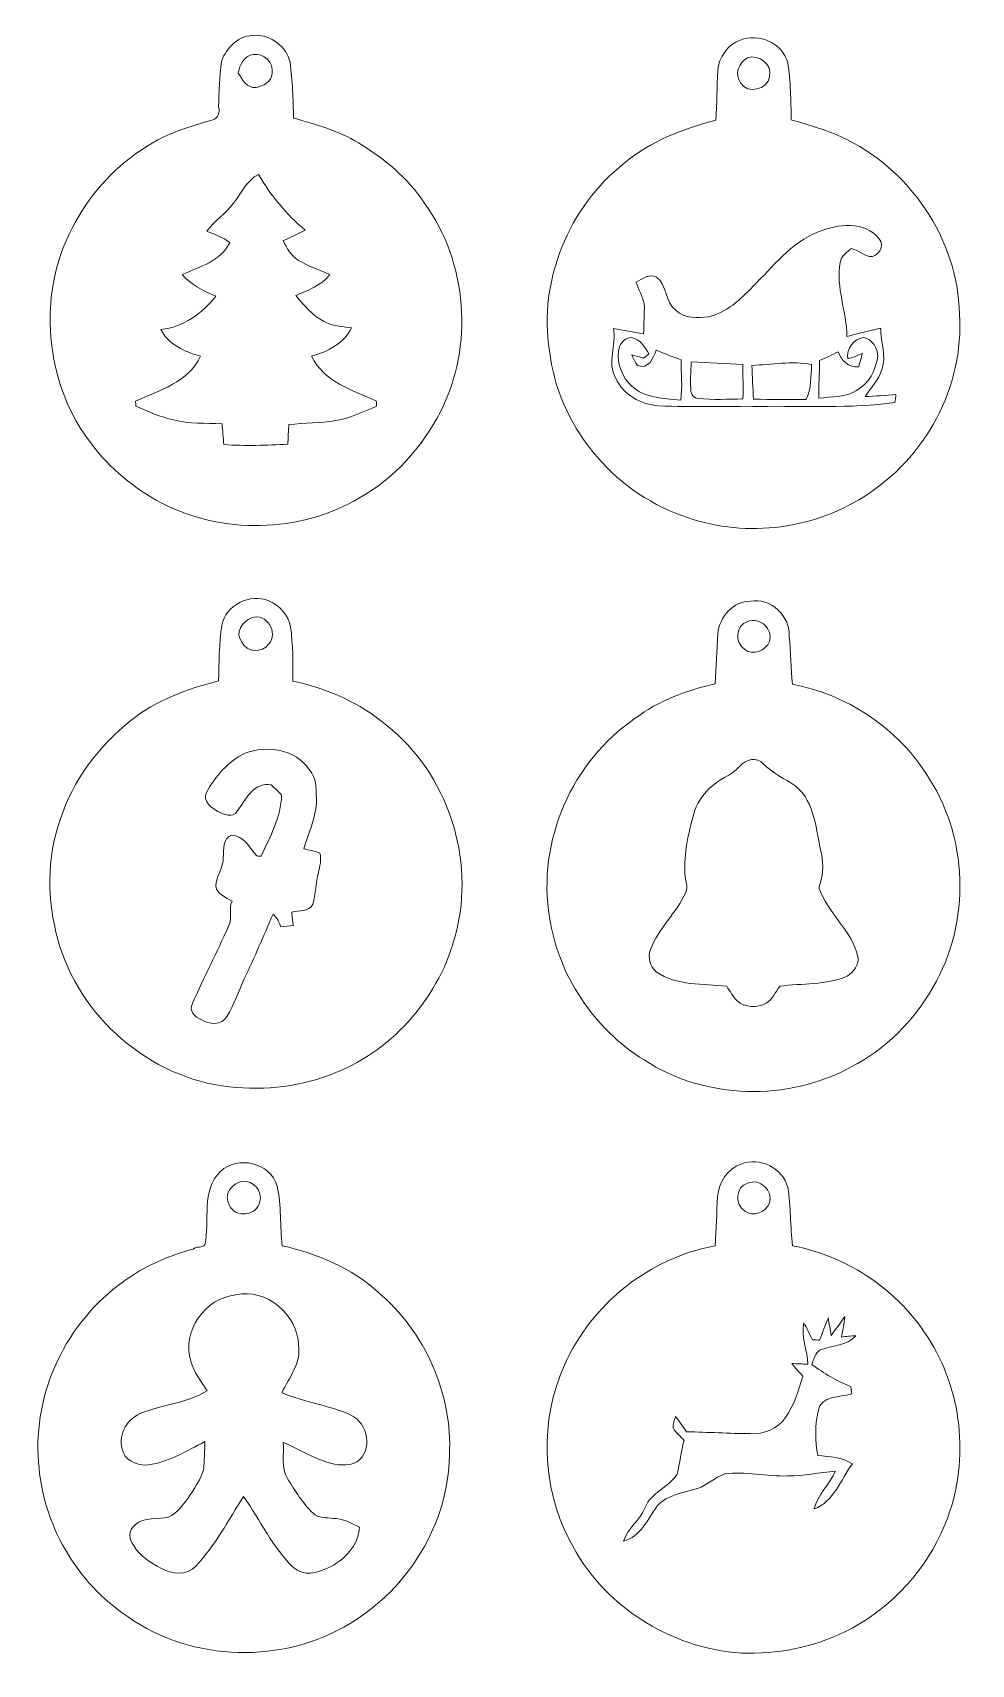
# Model space of a CAD drawing. Header units: centimetres. Extents: x -9.3 to 9.4, y -16.3 to 16.2.
import ezdxf

# ---------------------------------------------------------------- set-up
doc = ezdxf.new("R2010")
doc.units = ezdxf.units.CM
doc.header["$MEASUREMENT"] = 0
doc.layers.add('Layer 1', color=7, linetype='Continuous')

msp = doc.modelspace()

# ---------------------------------------------------------------- linework, layer by layer
at = {"layer": 'Layer 1', "color": 251, "lineweight": 9}
for points, knots in [([(-4.85412, 16.11075), (-4.53874, 16.11604), (-4.22653, 15.88568), (-4.16091, 15.57347), (-4.16091, 15.57347), (-4.10694, 15.20587), (-4.10059, 14.83369), (-4.09106, 14.46257), (-4.09106, 14.46257), (-3.64798, 14.33345), (-3.1936, 14.21139), (-2.79743, 13.96656), (-2.79743, 13.96656), (-2.28802, 13.66106), (-1.81635, 13.273), (-1.48615, 12.77418), (-1.48615, 12.77418), (-0.62502, 11.58849), (-0.49591, 9.91738), (-1.16371, 8.6121), (-1.16371, 8.6121), (-1.53519, 7.90584), (-2.08729, 7.27508), (-2.79284, 6.88914), (-2.79284, 6.88914), (-3.97641, 6.19769), (-5.50853, 6.16876), (-6.72455, 6.79741), (-6.72455, 6.79741), (-7.26465, 7.08669), (-7.74937, 7.48568), (-8.11732, 7.97746), (-8.11732, 7.97746), (-8.7308, 8.75921), (-8.99679, 9.78156), (-8.92729, 10.76581), (-8.92729, 10.76581), (-8.8264, 12.16528), (-7.93176, 13.46809), (-6.67481, 14.08545), (-6.67481, 14.08545), (-6.3626, 14.23503), (-6.02923, 14.33204), (-5.69726, 14.42729), (-5.69726, 14.42729), (-5.59848, 14.45904), (-5.5438, 14.57828), (-5.58261, 14.68023), (-5.58261, 14.68023), (-5.57026, 14.98292), (-5.57273, 15.28772), (-5.52511, 15.58758), (-5.52511, 15.58758), (-5.43091, 15.87262), (-5.17021, 16.11921), (-4.85412, 16.11075), (-4.85412, 16.11075), (-4.85412, 16.11075), (-4.85412, 16.11075), (-4.85412, 16.11075)], [0, 0, 0, 0, 0.0625, 0.0625, 0.0625, 0.0625, 0.125, 0.125, 0.125, 0.125, 0.1875, 0.1875, 0.1875, 0.1875, 0.25, 0.25, 0.25, 0.25, 0.3125, 0.3125, 0.3125, 0.3125, 0.375, 0.375, 0.375, 0.375, 0.4375, 0.4375, 0.4375, 0.4375, 0.5, 0.5, 0.5, 0.5, 0.5625, 0.5625, 0.5625, 0.5625, 0.625, 0.625, 0.625, 0.625, 0.6875, 0.6875, 0.6875, 0.6875, 0.75, 0.75, 0.75, 0.75, 0.8125, 0.8125, 0.8125, 0.8125, 0.875, 0.875, 0.875, 0.875, 1, 1, 1, 1]), ([(4.80599, 16.01338), (5.17501, 16.16331), (5.64631, 15.95447), (5.75038, 15.56747), (5.75038, 15.56747), (5.81176, 15.19141), (5.81282, 14.809), (5.82164, 14.4287), (5.82164, 14.4287), (6.15537, 14.32499), (6.49509, 14.23714), (6.81294, 14.08792), (6.81294, 14.08792), (8.17008, 13.4695), (9.14269, 12.05416), (9.17056, 10.5545), (9.17056, 10.5545), (9.27075, 9.11446), (8.48264, 7.67477), (7.26415, 6.92053), (7.26415, 6.92053), (6.20334, 6.24461), (4.81834, 6.09292), (3.64288, 6.54765), (3.64288, 6.54765), (2.24765, 7.03907), (1.17697, 8.35563), (1.00481, 9.82883), (1.00481, 9.82883), (0.78538, 11.22231), (1.3904, 12.69233), (2.49283, 13.56263), (2.49283, 13.56263), (3.01917, 14.00114), (3.66546, 14.25126), (4.32233, 14.41883), (4.32233, 14.41883), (4.33856, 14.74903), (4.34138, 15.07958), (4.36008, 15.40943), (4.36008, 15.40943), (4.37701, 15.67154), (4.55834, 15.92342), (4.80599, 16.01338), (4.80599, 16.01338), (4.80599, 16.01338), (4.80599, 16.01338), (4.80599, 16.01338)], [0, 0, 0, 0, 0.07692308, 0.07692308, 0.07692308, 0.07692308, 0.15384615, 0.15384615, 0.15384615, 0.15384615, 0.23076923, 0.23076923, 0.23076923, 0.23076923, 0.30769231, 0.30769231, 0.30769231, 0.30769231, 0.38461538, 0.38461538, 0.38461538, 0.38461538, 0.46153846, 0.46153846, 0.46153846, 0.46153846, 0.53846154, 0.53846154, 0.53846154, 0.53846154, 0.61538462, 0.61538462, 0.61538462, 0.61538462, 0.69230769, 0.69230769, 0.69230769, 0.69230769, 0.76923077, 0.76923077, 0.76923077, 0.76923077, 0.84615385, 0.84615385, 0.84615385, 0.84615385, 1, 1, 1, 1]), ([(-4.89434, 15.72798), (-5.07179, 15.70364), (-5.16633, 15.51702), (-5.19314, 15.35757), (-5.19314, 15.35757), (-5.11412, 15.23163), (-5.01217, 15.05171), (-4.83648, 15.06829), (-4.83648, 15.06829), (-4.69643, 15.09686), (-4.5211, 15.18718), (-4.51793, 15.35086), (-4.51793, 15.35086), (-4.47524, 15.56923), (-4.68902, 15.7555), (-4.89434, 15.72798), (-4.89434, 15.72798), (-4.89434, 15.72798), (-4.89434, 15.72798), (-4.89434, 15.72798)], [0, 0, 0, 0, 0.16666667, 0.16666667, 0.16666667, 0.16666667, 0.33333333, 0.33333333, 0.33333333, 0.33333333, 0.5, 0.5, 0.5, 0.5, 0.66666667, 0.66666667, 0.66666667, 0.66666667, 1, 1, 1, 1]), ([(4.94957, 15.66201), (4.77953, 15.56183), (4.67794, 15.33323), (4.81446, 15.15931), (4.81446, 15.15931), (4.95627, 14.93141), (5.34539, 15.03019), (5.3909, 15.28525), (5.3909, 15.28525), (5.44734, 15.53149), (5.17994, 15.74174), (4.94957, 15.66201), (4.94957, 15.66201), (4.94957, 15.66201), (4.94957, 15.66201), (4.94957, 15.66201)], [0, 0, 0, 0, 0.2, 0.2, 0.2, 0.2, 0.4, 0.4, 0.4, 0.4, 0.6, 0.6, 0.6, 0.6, 1, 1, 1, 1]), ([(-5.28698, 12.76818), (-5.43409, 12.55298), (-5.66869, 12.41893), (-5.81932, 12.20761), (-5.81932, 12.20761), (-5.66057, 12.14447), (-5.49441, 12.09014), (-5.3593, 11.98113), (-5.3593, 11.98113), (-5.54274, 11.6086), (-5.96184, 11.5003), (-6.31074, 11.34578), (-6.31074, 11.34578), (-6.13012, 11.14081), (-5.88741, 11.01664), (-5.63905, 10.91257), (-5.63905, 10.91257), (-5.91034, 10.56755), (-6.2864, 10.29732), (-6.73302, 10.25146), (-6.73302, 10.25146), (-6.58238, 9.95442), (-6.25324, 9.80238), (-5.94526, 9.72335), (-5.94526, 9.72335), (-6.17422, 9.19877), (-6.76336, 9.04496), (-7.23749, 8.82659), (-7.23749, 8.82659), (-7.23502, 8.80084), (-7.23079, 8.74969), (-7.22867, 8.72393), (-7.22867, 8.72393), (-6.98737, 8.6114), (-6.73901, 8.51262), (-6.47937, 8.45053), (-6.47937, 8.45053), (-6.16469, 8.36763), (-5.83696, 8.39021), (-5.51488, 8.37468), (-5.51488, 8.37468), (-5.50323, 8.23639), (-5.49053, 8.09811), (-5.47748, 7.95982), (-5.47748, 7.95982), (-5.05379, 7.93124), (-4.6287, 7.94218), (-4.20536, 7.96864), (-4.20536, 7.96864), (-4.20007, 8.066), (-4.18914, 8.26003), (-4.18384, 8.35704), (-4.18384, 8.35704), (-3.87234, 8.39021), (-3.55766, 8.38915), (-3.24722, 8.43642), (-3.24722, 8.43642), (-2.96288, 8.4844), (-2.70218, 8.6114), (-2.43901, 8.72252), (-2.43901, 8.72252), (-2.4383, 8.74828), (-2.43654, 8.80049), (-2.43583, 8.82624), (-2.43583, 8.82624), (-2.91384, 9.04108), (-3.48993, 9.20794), (-3.73158, 9.72053), (-3.73158, 9.72053), (-3.41126, 9.81225), (-3.09023, 9.96712), (-2.93889, 10.28251), (-2.93889, 10.28251), (-3.12551, 10.31531), (-3.32307, 10.3199), (-3.49169, 10.41444), (-3.49169, 10.41444), (-3.71571, 10.53756), (-3.88645, 10.73441), (-4.04626, 10.93021), (-4.04626, 10.93021), (-3.79473, 11.02475), (-3.54038, 11.13023), (-3.36505, 11.34613), (-3.36505, 11.34613), (-3.57989, 11.43679), (-3.80284, 11.51229), (-4.00322, 11.63294), (-4.00322, 11.63294), (-4.14045, 11.72713), (-4.22794, 11.87318), (-4.29532, 12.0217), (-4.29532, 12.0217), (-4.14821, 12.08838), (-3.99793, 12.14905), (-3.85894, 12.23196), (-3.85894, 12.23196), (-4.23429, 12.5424), (-4.54227, 12.92234), (-4.78992, 13.34074), (-4.78992, 13.34074), (-5.0231, 13.22009), (-5.12858, 12.96397), (-5.28698, 12.76818)], [0, 0, 0, 0, 0.03703704, 0.03703704, 0.03703704, 0.03703704, 0.07407407, 0.07407407, 0.07407407, 0.07407407, 0.11111111, 0.11111111, 0.11111111, 0.11111111, 0.14814815, 0.14814815, 0.14814815, 0.14814815, 0.18518519, 0.18518519, 0.18518519, 0.18518519, 0.22222222, 0.22222222, 0.22222222, 0.22222222, 0.25925926, 0.25925926, 0.25925926, 0.25925926, 0.2962963, 0.2962963, 0.2962963, 0.2962963, 0.33333333, 0.33333333, 0.33333333, 0.33333333, 0.37037037, 0.37037037, 0.37037037, 0.37037037, 0.40740741, 0.40740741, 0.40740741, 0.40740741, 0.44444444, 0.44444444, 0.44444444, 0.44444444, 0.48148148, 0.48148148, 0.48148148, 0.48148148, 0.51851852, 0.51851852, 0.51851852, 0.51851852, 0.55555556, 0.55555556, 0.55555556, 0.55555556, 0.59259259, 0.59259259, 0.59259259, 0.59259259, 0.62962963, 0.62962963, 0.62962963, 0.62962963, 0.66666667, 0.66666667, 0.66666667, 0.66666667, 0.7037037, 0.7037037, 0.7037037, 0.7037037, 0.74074074, 0.74074074, 0.74074074, 0.74074074, 0.77777778, 0.77777778, 0.77777778, 0.77777778, 0.81481481, 0.81481481, 0.81481481, 0.81481481, 0.85185185, 0.85185185, 0.85185185, 0.85185185, 0.88888889, 0.88888889, 0.88888889, 0.88888889, 0.92592593, 0.92592593, 0.92592593, 0.92592593, 1, 1, 1, 1]), ([(6.36104, 12.19633), (5.8167, 11.9836), (5.45722, 11.50312), (5.05646, 11.10483), (5.05646, 11.10483), (4.80599, 10.85048), (4.5326, 10.58413), (4.17346, 10.50405), (4.17346, 10.50405), (3.95615, 10.48077), (3.70144, 10.46525), (3.52823, 10.62682), (3.52823, 10.62682), (3.30492, 10.78909), (3.35819, 11.13235), (3.13771, 11.29604), (3.13771, 11.29604), (2.99412, 11.36695), (2.85301, 11.26182), (2.73166, 11.19408), (2.73166, 11.19408), (2.77681, 11.04768), (2.85725, 10.91221), (2.89464, 10.76299), (2.89464, 10.76299), (2.89993, 10.56402), (2.88088, 10.36435), (2.88194, 10.16503), (2.88194, 10.16503), (2.68051, 10.20207), (2.47872, 10.23488), (2.27799, 10.27157), (2.27799, 10.27157), (2.34572, 9.94243), (2.14428, 9.59353), (2.32596, 9.28379), (2.32596, 9.28379), (2.47448, 8.94936), (2.82691, 8.75286), (3.18357, 8.73205), (3.18357, 8.73205), (3.84926, 8.69748), (4.51707, 8.72781), (5.18383, 8.7197), (5.18383, 8.7197), (6.08375, 8.73099), (6.99004, 8.67313), (7.88468, 8.80049), (7.88468, 8.80049), (7.89174, 8.8534), (7.89879, 8.90632), (7.9062, 8.95888), (7.9062, 8.95888), (7.7023, 8.93948), (7.49804, 8.92396), (7.29413, 8.9169), (7.29413, 8.9169), (7.40667, 9.09506), (7.56612, 9.24851), (7.62751, 9.45454), (7.62751, 9.45454), (7.72699, 9.72335), (7.59399, 10.0024), (7.60281, 10.27721), (7.60281, 10.27721), (7.37951, 10.21865), (7.15232, 10.17597), (6.93077, 10.11106), (6.93077, 10.11106), (6.92442, 10.60706), (6.70746, 11.08543), (6.79531, 11.58426), (6.79531, 11.58426), (6.81189, 11.71126), (6.92619, 11.79028), (7.02038, 11.8626), (7.02038, 11.8626), (7.14597, 11.82803), (7.25251, 11.74512), (7.37633, 11.70455), (7.37633, 11.70455), (7.55413, 11.6788), (7.69312, 11.92222), (7.57106, 12.05945), (7.57106, 12.05945), (7.27791, 12.41681), (6.74345, 12.35296), (6.36104, 12.19633)], [0, 0, 0, 0, 0.04347826, 0.04347826, 0.04347826, 0.04347826, 0.08695652, 0.08695652, 0.08695652, 0.08695652, 0.13043478, 0.13043478, 0.13043478, 0.13043478, 0.17391304, 0.17391304, 0.17391304, 0.17391304, 0.2173913, 0.2173913, 0.2173913, 0.2173913, 0.26086957, 0.26086957, 0.26086957, 0.26086957, 0.30434783, 0.30434783, 0.30434783, 0.30434783, 0.34782609, 0.34782609, 0.34782609, 0.34782609, 0.39130435, 0.39130435, 0.39130435, 0.39130435, 0.43478261, 0.43478261, 0.43478261, 0.43478261, 0.47826087, 0.47826087, 0.47826087, 0.47826087, 0.52173913, 0.52173913, 0.52173913, 0.52173913, 0.56521739, 0.56521739, 0.56521739, 0.56521739, 0.60869565, 0.60869565, 0.60869565, 0.60869565, 0.65217391, 0.65217391, 0.65217391, 0.65217391, 0.69565217, 0.69565217, 0.69565217, 0.69565217, 0.73913043, 0.73913043, 0.73913043, 0.73913043, 0.7826087, 0.7826087, 0.7826087, 0.7826087, 0.82608696, 0.82608696, 0.82608696, 0.82608696, 0.86956522, 0.86956522, 0.86956522, 0.86956522, 0.91304348, 0.91304348, 0.91304348, 0.91304348, 1, 1, 1, 1]), ([(2.40181, 9.91421), (2.4385, 10.01016), (2.53551, 10.08989), (2.64029, 10.08989), (2.64029, 10.08989), (2.81174, 10.06625), (2.90769, 9.90115), (2.98707, 9.76357), (2.98707, 9.76357), (2.95073, 9.73676), (2.91475, 9.70959), (2.87912, 9.68208), (2.87912, 9.68208), (2.80292, 9.70395), (2.72601, 9.72476), (2.64946, 9.74346), (2.64946, 9.74346), (2.68121, 9.67079), (2.70979, 9.59459), (2.76129, 9.5325), (2.76129, 9.5325), (2.98672, 9.44995), (3.07103, 9.68455), (3.13347, 9.83977), (3.13347, 9.83977), (3.2961, 9.77239), (3.45873, 9.7036), (3.62701, 9.65033), (3.62701, 9.65033), (3.6256, 9.38116), (3.66229, 9.10917), (3.61925, 8.84141), (3.61925, 8.84141), (3.25977, 8.88445), (2.83361, 8.88551), (2.58243, 9.18643), (2.58243, 9.18643), (2.41275, 9.38151), (2.32808, 9.66126), (2.40181, 9.91421)], [0, 0, 0, 0, 0.09090909, 0.09090909, 0.09090909, 0.09090909, 0.18181818, 0.18181818, 0.18181818, 0.18181818, 0.27272727, 0.27272727, 0.27272727, 0.27272727, 0.36363636, 0.36363636, 0.36363636, 0.36363636, 0.45454545, 0.45454545, 0.45454545, 0.45454545, 0.54545455, 0.54545455, 0.54545455, 0.54545455, 0.63636364, 0.63636364, 0.63636364, 0.63636364, 0.72727273, 0.72727273, 0.72727273, 0.72727273, 0.81818182, 0.81818182, 0.81818182, 0.81818182, 1, 1, 1, 1]), ([(6.94735, 9.66656), (6.91842, 9.86658), (7.06095, 10.07225), (7.26238, 10.08918), (7.26238, 10.08918), (7.43419, 10.06343), (7.54849, 9.87716), (7.54214, 9.71171), (7.54214, 9.71171), (7.50368, 9.44607), (7.37174, 9.16561), (7.12162, 9.03967), (7.12162, 9.03967), (6.90043, 8.89503), (6.62139, 8.91726), (6.37162, 8.88304), (6.37162, 8.88304), (6.36456, 9.1328), (6.38079, 9.38222), (6.38608, 9.63128), (6.38608, 9.63128), (6.51097, 9.6849), (6.63409, 9.74311), (6.75332, 9.80802), (6.75332, 9.80802), (6.82353, 9.63551), (6.95229, 9.49405), (7.16219, 9.50534), (7.16219, 9.50534), (7.19112, 9.59388), (7.21158, 9.68525), (7.23945, 9.77415), (7.23945, 9.77415), (7.1435, 9.73464), (7.04684, 9.69584), (6.94735, 9.66656)], [0, 0, 0, 0, 0.1, 0.1, 0.1, 0.1, 0.2, 0.2, 0.2, 0.2, 0.3, 0.3, 0.3, 0.3, 0.4, 0.4, 0.4, 0.4, 0.5, 0.5, 0.5, 0.5, 0.6, 0.6, 0.6, 0.6, 0.7, 0.7, 0.7, 0.7, 0.8, 0.8, 0.8, 0.8, 1, 1, 1, 1]), ([(3.83091, 9.60517), (4.17276, 9.59106), (4.51389, 9.57131), (4.85609, 9.55543), (4.85609, 9.55543), (4.85892, 9.32683), (4.8642, 9.09788), (4.85997, 8.86928), (4.85997, 8.86928), (4.56046, 8.86222), (4.2606, 8.84705), (3.9625, 8.87669), (3.9625, 8.87669), (3.89089, 8.88621), (3.83303, 8.94336), (3.82315, 9.01462), (3.82315, 9.01462), (3.80763, 9.21183), (3.82033, 9.40868), (3.83091, 9.60517)], [0, 0, 0, 0, 0.16666667, 0.16666667, 0.16666667, 0.16666667, 0.33333333, 0.33333333, 0.33333333, 0.33333333, 0.5, 0.5, 0.5, 0.5, 0.66666667, 0.66666667, 0.66666667, 0.66666667, 1, 1, 1, 1]), ([(5.03882, 9.53744), (5.43217, 9.54838), (5.83399, 9.6281), (6.22557, 9.55719), (6.22557, 9.55719), (6.21111, 9.32189), (6.22416, 9.07389), (6.11868, 8.85587), (6.11868, 8.85587), (5.76907, 8.8594), (5.41983, 8.8594), (5.07057, 8.86152), (5.07057, 8.86152), (5.05541, 9.08659), (5.04588, 9.31201), (5.03882, 9.53744)], [0, 0, 0, 0, 0.2, 0.2, 0.2, 0.2, 0.4, 0.4, 0.4, 0.4, 0.6, 0.6, 0.6, 0.6, 1, 1, 1, 1]), ([(-5.52087, 4.35937), (-5.44503, 4.76118), (-4.95396, 5.00601), (-4.58143, 4.84867), (-4.58143, 4.84867), (-4.36694, 4.75836), (-4.19125, 4.56327), (-4.15068, 4.33044), (-4.15068, 4.33044), (-4.10094, 3.97202), (-4.10129, 3.60971), (-4.102, 3.24847), (-4.102, 3.24847), (-3.42008, 3.10136), (-2.76497, 2.81808), (-2.22946, 2.36476), (-2.22946, 2.36476), (-1.02154, 1.40238), (-0.46698, -0.28989), (-0.85856, -1.78249), (-0.85856, -1.78249), (-1.17112, -3.00628), (-2.07, -4.07273), (-3.24651, -4.5458), (-3.24651, -4.5458), (-3.91221, -4.82485), (-4.65092, -4.91057), (-5.366, -4.8312), (-5.366, -4.8312), (-6.95633, -4.65622), (-8.3625, -3.43879), (-8.78513, -1.89926), (-8.78513, -1.89926), (-8.99362, -1.12174), (-9.01337, -0.27507), (-8.73609, 0.48834), (-8.73609, 0.48834), (-8.48914, 1.27291), (-7.97021, 1.95695), (-7.32992, 2.4646), (-7.32992, 2.4646), (-6.82721, 2.87629), (-6.20138, 3.08654), (-5.58402, 3.25658), (-5.58402, 3.25658), (-5.57414, 3.62488), (-5.57379, 3.99424), (-5.52087, 4.35937), (-5.52087, 4.35937), (-5.52087, 4.35937), (-5.52087, 4.35937), (-5.52087, 4.35937)], [0, 0, 0, 0, 0.07142857, 0.07142857, 0.07142857, 0.07142857, 0.14285714, 0.14285714, 0.14285714, 0.14285714, 0.21428571, 0.21428571, 0.21428571, 0.21428571, 0.28571429, 0.28571429, 0.28571429, 0.28571429, 0.35714286, 0.35714286, 0.35714286, 0.35714286, 0.42857143, 0.42857143, 0.42857143, 0.42857143, 0.5, 0.5, 0.5, 0.5, 0.57142857, 0.57142857, 0.57142857, 0.57142857, 0.64285714, 0.64285714, 0.64285714, 0.64285714, 0.71428571, 0.71428571, 0.71428571, 0.71428571, 0.78571429, 0.78571429, 0.78571429, 0.78571429, 0.85714286, 0.85714286, 0.85714286, 0.85714286, 1, 1, 1, 1]), ([(4.35761, 4.1925), (4.38937, 4.51671), (4.66241, 4.84832), (5.00778, 4.83879), (5.00778, 4.83879), (5.41136, 4.92487), (5.8107, 4.53435), (5.78213, 4.13253), (5.78213, 4.13253), (5.8167, 3.81856), (5.80788, 3.50141), (5.84527, 3.18779), (5.84527, 3.18779), (6.91842, 2.98177), (7.90691, 2.33901), (8.49993, 1.41685), (8.49993, 1.41685), (9.35224, 0.17507), (9.40798, -1.55707), (8.64211, -2.85247), (8.64211, -2.85247), (8.26216, -3.51781), (7.6963, -4.08049), (7.01544, -4.43538), (7.01544, -4.43538), (5.74791, -5.12647), (4.10679, -5.08979), (2.89323, -4.29604), (2.89323, -4.29604), (1.89275, -3.6815), (1.18191, -2.61717), (1.00975, -1.45406), (1.00975, -1.45406), (0.75046, 0.04913), (1.45531, 1.65638), (2.71543, 2.5087), (2.71543, 2.5087), (3.1818, 2.86183), (3.73813, 3.06608), (4.30435, 3.19203), (4.30435, 3.19203), (4.33256, 3.52505), (4.33222, 3.85948), (4.35761, 4.1925), (4.35761, 4.1925), (4.35761, 4.1925), (4.35761, 4.1925), (4.35761, 4.1925)], [0, 0, 0, 0, 0.07692308, 0.07692308, 0.07692308, 0.07692308, 0.15384615, 0.15384615, 0.15384615, 0.15384615, 0.23076923, 0.23076923, 0.23076923, 0.23076923, 0.30769231, 0.30769231, 0.30769231, 0.30769231, 0.38461538, 0.38461538, 0.38461538, 0.38461538, 0.46153846, 0.46153846, 0.46153846, 0.46153846, 0.53846154, 0.53846154, 0.53846154, 0.53846154, 0.61538462, 0.61538462, 0.61538462, 0.61538462, 0.69230769, 0.69230769, 0.69230769, 0.69230769, 0.76923077, 0.76923077, 0.76923077, 0.76923077, 0.84615385, 0.84615385, 0.84615385, 0.84615385, 1, 1, 1, 1]), ([(-4.92679, 4.50859), (-5.10848, 4.44721), (-5.27358, 4.19815), (-5.11765, 4.0274), (-5.11765, 4.0274), (-5.02099, 3.81962), (-4.71654, 3.7988), (-4.58495, 3.9893), (-4.58495, 3.9893), (-4.37787, 4.2052), (-4.63752, 4.6243), (-4.92679, 4.50859), (-4.92679, 4.50859), (-4.92679, 4.50859), (-4.92679, 4.50859), (-4.92679, 4.50859)], [0, 0, 0, 0, 0.2, 0.2, 0.2, 0.2, 0.4, 0.4, 0.4, 0.4, 0.6, 0.6, 0.6, 0.6, 1, 1, 1, 1]), ([(4.95382, 4.43416), (4.70898, 4.36889), (4.69381, 4.00588), (4.89348, 3.87888), (4.89348, 3.87888), (5.05646, 3.75083), (5.31858, 3.85243), (5.38561, 4.03799), (5.38561, 4.03799), (5.46639, 4.28528), (5.19369, 4.53681), (4.95382, 4.43416), (4.95382, 4.43416), (4.95382, 4.43416), (4.95382, 4.43416), (4.95382, 4.43416)], [0, 0, 0, 0, 0.2, 0.2, 0.2, 0.2, 0.4, 0.4, 0.4, 0.4, 0.6, 0.6, 0.6, 0.6, 1, 1, 1, 1]), ([(-5.05556, 1.8109), (-5.39493, 1.6518), (-5.6514, 1.35405), (-5.82567, 1.02915), (-5.82567, 1.02915), (-5.90293, 0.86405), (-5.72831, 0.72399), (-5.59954, 0.65379), (-5.59954, 0.65379), (-5.48242, 0.59205), (-5.30039, 0.5155), (-5.21043, 0.65943), (-5.21043, 0.65943), (-5.04145, 0.89791), (-4.88693, 1.23728), (-4.53415, 1.18578), (-4.53415, 1.18578), (-4.46607, 1.11593), (-4.39728, 1.04643), (-4.32743, 0.97764), (-4.32743, 0.97764), (-4.34189, 0.53843), (-4.55673, 0.15002), (-4.73524, -0.23909), (-4.73524, -0.23909), (-4.75711, -0.23768), (-4.80121, -0.23451), (-4.82308, -0.23274), (-4.82308, -0.23274), (-4.95854, -0.07258), (-5.08554, 0.17507), (-5.32508, 0.18001), (-5.32508, 0.18001), (-5.50606, 0.12356), (-5.47607, -0.11774), (-5.48912, -0.26273), (-5.48912, -0.26273), (-5.48595, -0.46699), (-5.63341, -0.63561), (-5.63941, -0.8374), (-5.63941, -0.8374), (-5.60942, -0.99545), (-5.44079, -1.05965), (-5.31591, -1.13056), (-5.31591, -1.13056), (-5.39352, -1.29107), (-5.29686, -1.47276), (-5.38294, -1.62868), (-5.38294, -1.62868), (-5.61471, -2.14656), (-5.87541, -2.65174), (-6.10437, -3.17067), (-6.10437, -3.17067), (-6.18268, -3.30649), (-6.05956, -3.44761), (-5.93186, -3.49029), (-5.93186, -3.49029), (-5.7851, -3.59612), (-5.51946, -3.60777), (-5.42068, -3.43102), (-5.42068, -3.43102), (-5.27393, -3.19678), (-5.19244, -2.92867), (-5.07143, -2.68137), (-5.07143, -2.68137), (-4.86964, -2.25592), (-4.6862, -1.82236), (-4.49817, -1.39126), (-4.49817, -1.39126), (-4.42232, -1.45794), (-4.37964, -1.55142), (-4.34542, -1.64491), (-4.34542, -1.64491), (-4.26393, -1.63433), (-4.17926, -1.62868), (-4.09636, -1.61951), (-4.09636, -1.61951), (-4.11011, -1.52461), (-4.11505, -1.44383), (-4.12669, -1.35316), (-4.12669, -1.35316), (-3.98523, -1.31718), (-3.78203, -1.34964), (-3.70901, -1.19441), (-3.70901, -1.19441), (-3.63951, -0.99227), (-3.65362, -0.77143), (-3.59576, -0.56612), (-3.59576, -0.56612), (-3.56895, -0.44088), (-3.52662, -0.30471), (-3.56789, -0.17912), (-3.56789, -0.17912), (-3.66526, -0.12691), (-3.78556, -0.12056), (-3.88786, -0.09092), (-3.88786, -0.09092), (-3.79614, 0.20929), (-3.65856, 0.50068), (-3.63492, 0.81677), (-3.63492, 0.81677), (-3.64057, 1.04326), (-3.61517, 1.3029), (-3.77744, 1.4867), (-3.77744, 1.4867), (-4.05014, 1.89063), (-4.62305, 1.98165), (-5.05556, 1.8109)], [0, 0, 0, 0, 0.03571429, 0.03571429, 0.03571429, 0.03571429, 0.07142857, 0.07142857, 0.07142857, 0.07142857, 0.10714286, 0.10714286, 0.10714286, 0.10714286, 0.14285714, 0.14285714, 0.14285714, 0.14285714, 0.17857143, 0.17857143, 0.17857143, 0.17857143, 0.21428571, 0.21428571, 0.21428571, 0.21428571, 0.25, 0.25, 0.25, 0.25, 0.28571429, 0.28571429, 0.28571429, 0.28571429, 0.32142857, 0.32142857, 0.32142857, 0.32142857, 0.35714286, 0.35714286, 0.35714286, 0.35714286, 0.39285714, 0.39285714, 0.39285714, 0.39285714, 0.42857143, 0.42857143, 0.42857143, 0.42857143, 0.46428571, 0.46428571, 0.46428571, 0.46428571, 0.5, 0.5, 0.5, 0.5, 0.53571429, 0.53571429, 0.53571429, 0.53571429, 0.57142857, 0.57142857, 0.57142857, 0.57142857, 0.60714286, 0.60714286, 0.60714286, 0.60714286, 0.64285714, 0.64285714, 0.64285714, 0.64285714, 0.67857143, 0.67857143, 0.67857143, 0.67857143, 0.71428571, 0.71428571, 0.71428571, 0.71428571, 0.75, 0.75, 0.75, 0.75, 0.78571429, 0.78571429, 0.78571429, 0.78571429, 0.82142857, 0.82142857, 0.82142857, 0.82142857, 0.85714286, 0.85714286, 0.85714286, 0.85714286, 0.89285714, 0.89285714, 0.89285714, 0.89285714, 0.92857143, 0.92857143, 0.92857143, 0.92857143, 1, 1, 1, 1]), ([(4.79858, 1.55514), (4.62537, 1.36464), (4.36326, 1.29443), (4.18723, 1.10817), (4.18723, 1.10817), (4.04893, 0.9667), (3.92934, 0.79913), (3.88242, 0.60405), (3.88242, 0.60405), (3.76671, 0.21599), (3.68663, -0.1897), (3.7018, -0.59646), (3.7018, -0.59646), (3.7025, -0.71781), (3.78188, -0.84305), (3.7212, -0.96052), (3.7212, -0.96052), (3.53282, -1.36727), (3.17827, -1.67631), (3.01706, -2.09752), (3.01706, -2.09752), (2.96061, -2.25239), (3.00824, -2.43337), (3.13241, -2.53991), (3.13241, -2.53991), (3.54164, -2.82354), (4.06551, -2.7738), (4.53647, -2.82883), (4.53647, -2.82883), (4.60244, -2.92655), (4.6603, -3.03168), (4.74108, -3.11917), (4.74108, -3.11917), (4.89702, -3.2564), (5.14432, -3.26416), (5.32211, -3.16538), (5.32211, -3.16538), (5.44593, -3.0853), (5.50943, -2.94525), (5.59233, -2.82848), (5.59233, -2.82848), (6.04036, -2.76463), (6.51132, -2.80908), (6.93571, -2.62669), (6.93571, -2.62669), (7.05707, -2.54238), (7.18266, -2.39562), (7.14526, -2.23687), (7.14526, -2.23687), (7.03237, -1.70876), (6.53778, -1.37257), (6.37268, -0.86704), (6.37268, -0.86704), (6.45276, -0.65078), (6.46369, -0.41513), (6.42595, -0.18829), (6.42595, -0.18829), (6.30671, 0.26997), (6.30459, 0.827), (5.9123, 1.1565), (5.9123, 1.1565), (5.69464, 1.30255), (5.45052, 1.4112), (5.2646, 1.6017), (5.2646, 1.6017), (5.13726, 1.75446), (4.91324, 1.68708), (4.79858, 1.55514)], [0, 0, 0, 0, 0.05555556, 0.05555556, 0.05555556, 0.05555556, 0.11111111, 0.11111111, 0.11111111, 0.11111111, 0.16666667, 0.16666667, 0.16666667, 0.16666667, 0.22222222, 0.22222222, 0.22222222, 0.22222222, 0.27777778, 0.27777778, 0.27777778, 0.27777778, 0.33333333, 0.33333333, 0.33333333, 0.33333333, 0.38888889, 0.38888889, 0.38888889, 0.38888889, 0.44444444, 0.44444444, 0.44444444, 0.44444444, 0.5, 0.5, 0.5, 0.5, 0.55555556, 0.55555556, 0.55555556, 0.55555556, 0.61111111, 0.61111111, 0.61111111, 0.61111111, 0.66666667, 0.66666667, 0.66666667, 0.66666667, 0.72222222, 0.72222222, 0.72222222, 0.72222222, 0.77777778, 0.77777778, 0.77777778, 0.77777778, 0.83333333, 0.83333333, 0.83333333, 0.83333333, 0.88888889, 0.88888889, 0.88888889, 0.88888889, 1, 1, 1, 1]), ([(-5.54698, -6.51536), (-5.20514, -6.19222), (-4.54615, -6.33544), (-4.41738, -6.80746), (-4.41738, -6.80746), (-4.33166, -7.19728), (-4.36235, -7.60121), (-4.31578, -7.99632), (-4.31578, -7.99632), (-3.61834, -8.15084), (-2.93889, -8.438), (-2.40479, -8.92272), (-2.40479, -8.92272), (-1.46816, -9.70941), (-0.92524, -10.94272), (-0.98556, -12.1658), (-0.98556, -12.1658), (-1.00567, -13.52647), (-1.80189, -14.82575), (-2.9657, -15.51613), (-2.9657, -15.51613), (-4.29603, -16.33246), (-6.10684, -16.28801), (-7.38566, -15.38702), (-7.38566, -15.38702), (-8.41224, -14.70651), (-9.09451, -13.5367), (-9.16718, -12.3055), (-9.16718, -12.3055), (-9.28642, -10.92014), (-8.60979, -9.51115), (-7.47949, -8.71034), (-7.47949, -8.71034), (-7.06357, -8.40519), (-6.58591, -8.18964), (-6.08743, -8.06159), (-6.08743, -8.06159), (-6.0384, -7.99667), (-5.90117, -8.04959), (-5.85425, -7.97445), (-5.85425, -7.97445), (-5.75265, -7.49996), (-5.93962, -6.89742), (-5.54698, -6.51536), (-5.54698, -6.51536), (-5.54698, -6.51536), (-5.54698, -6.51536), (-5.54698, -6.51536)], [0, 0, 0, 0, 0.07692308, 0.07692308, 0.07692308, 0.07692308, 0.15384615, 0.15384615, 0.15384615, 0.15384615, 0.23076923, 0.23076923, 0.23076923, 0.23076923, 0.30769231, 0.30769231, 0.30769231, 0.30769231, 0.38461538, 0.38461538, 0.38461538, 0.38461538, 0.46153846, 0.46153846, 0.46153846, 0.46153846, 0.53846154, 0.53846154, 0.53846154, 0.53846154, 0.61538462, 0.61538462, 0.61538462, 0.61538462, 0.69230769, 0.69230769, 0.69230769, 0.69230769, 0.76923077, 0.76923077, 0.76923077, 0.76923077, 0.84615385, 0.84615385, 0.84615385, 0.84615385, 1, 1, 1, 1]), ([(4.8201, -6.37072), (5.19934, -6.22538), (5.6456, -6.44057), (5.7532, -6.8318), (5.7532, -6.8318), (5.81423, -7.21668), (5.80118, -7.60827), (5.84563, -7.99526), (5.84563, -7.99526), (7.05389, -8.22527), (8.15032, -9.01938), (8.7123, -10.11828), (8.7123, -10.11828), (9.3032, -11.22142), (9.33777, -12.60184), (8.80049, -13.73249), (8.80049, -13.73249), (8.40679, -14.57669), (7.715, -15.28506), (6.87539, -15.69111), (6.87539, -15.69111), (6.24427, -16.0012), (5.53271, -16.12961), (4.83245, -16.1088), (4.83245, -16.1088), (3.40617, -16.01637), (2.04127, -15.14924), (1.40768, -13.85949), (1.40768, -13.85949), (0.845, -12.79163), (0.80761, -11.46977), (1.30749, -10.37087), (1.30749, -10.37087), (1.84019, -9.15273), (2.99801, -8.23939), (4.3047, -7.99667), (4.3047, -7.99667), (4.33115, -7.66965), (4.33327, -7.34192), (4.35479, -7.01489), (4.35479, -7.01489), (4.37419, -6.73867), (4.55376, -6.46209), (4.8201, -6.37072), (4.8201, -6.37072), (4.8201, -6.37072), (4.8201, -6.37072), (4.8201, -6.37072)], [0, 0, 0, 0, 0.07692308, 0.07692308, 0.07692308, 0.07692308, 0.15384615, 0.15384615, 0.15384615, 0.15384615, 0.23076923, 0.23076923, 0.23076923, 0.23076923, 0.30769231, 0.30769231, 0.30769231, 0.30769231, 0.38461538, 0.38461538, 0.38461538, 0.38461538, 0.46153846, 0.46153846, 0.46153846, 0.46153846, 0.53846154, 0.53846154, 0.53846154, 0.53846154, 0.61538462, 0.61538462, 0.61538462, 0.61538462, 0.69230769, 0.69230769, 0.69230769, 0.69230769, 0.76923077, 0.76923077, 0.76923077, 0.76923077, 0.84615385, 0.84615385, 0.84615385, 0.84615385, 1, 1, 1, 1]), ([(-5.10671, -6.71256), (-5.31873, -6.7429), (-5.49406, -6.9835), (-5.366, -7.19234), (-5.366, -7.19234), (-5.24994, -7.45446), (-4.81743, -7.4033), (-4.7624, -7.12002), (-4.7624, -7.12002), (-4.69925, -6.89954), (-4.89504, -6.69634), (-5.10671, -6.71256), (-5.10671, -6.71256), (-5.10671, -6.71256), (-5.10671, -6.71256), (-5.10671, -6.71256)], [0, 0, 0, 0, 0.2, 0.2, 0.2, 0.2, 0.4, 0.4, 0.4, 0.4, 0.6, 0.6, 0.6, 0.6, 1, 1, 1, 1]), ([(4.95382, -6.7489), (4.70898, -6.81381), (4.69381, -7.17717), (4.89348, -7.30417), (4.89348, -7.30417), (5.05646, -7.43223), (5.31858, -7.33063), (5.38561, -7.14507), (5.38561, -7.14507), (5.46639, -6.89777), (5.19369, -6.64624), (4.95382, -6.7489), (4.95382, -6.7489), (4.95382, -6.7489), (4.95382, -6.7489), (4.95382, -6.7489)], [0, 0, 0, 0, 0.2, 0.2, 0.2, 0.2, 0.4, 0.4, 0.4, 0.4, 0.6, 0.6, 0.6, 0.6, 1, 1, 1, 1]), ([(-5.24288, -8.97352), (-5.84437, -9.03208), (-6.33014, -9.70835), (-6.13682, -10.29502), (-6.13682, -10.29502), (-6.07932, -10.51621), (-5.93115, -10.69578), (-5.80803, -10.88381), (-5.80803, -10.88381), (-6.19785, -11.12475), (-6.67304, -11.15439), (-7.0932, -11.31737), (-7.0932, -11.31737), (-7.3846, -11.42074), (-7.59485, -11.73471), (-7.50101, -12.0448), (-7.50101, -12.0448), (-7.46997, -12.26246), (-7.22232, -12.36512), (-7.02688, -12.36547), (-7.02688, -12.36547), (-6.59861, -12.3242), (-6.23137, -12.08149), (-5.85425, -11.89734), (-5.85425, -11.89734), (-5.86024, -12.0328), (-5.87153, -12.30374), (-5.87753, -12.4392), (-5.87753, -12.4392), (-5.93856, -12.65687), (-6.07226, -12.84314), (-6.19679, -13.02834), (-6.19679, -13.02834), (-6.30333, -13.16169), (-6.40176, -13.32256), (-6.56615, -13.39135), (-6.56615, -13.39135), (-6.78981, -13.4605), (-7.06886, -13.38359), (-7.25195, -13.55751), (-7.25195, -13.55751), (-7.37366, -13.65276), (-7.38283, -13.85596), (-7.2703, -13.96603), (-7.2703, -13.96603), (-7.156, -14.18122), (-6.93516, -14.30187), (-6.73231, -14.41864), (-6.73231, -14.41864), (-6.51994, -14.53224), (-6.22078, -14.5721), (-6.04122, -14.3816), (-6.04122, -14.3816), (-5.65387, -13.96955), (-5.38576, -13.46332), (-5.08731, -12.98707), (-5.08731, -12.98707), (-4.74653, -13.45767), (-4.51299, -14.00871), (-4.08295, -14.41088), (-4.08295, -14.41088), (-3.89527, -14.58727), (-3.60988, -14.50825), (-3.40068, -14.41123), (-3.40068, -14.41123), (-3.08141, -14.25566), (-2.79355, -13.97273), (-2.77979, -13.59773), (-2.77979, -13.59773), (-2.94736, -13.52117), (-3.11069, -13.42063), (-3.30261, -13.42628), (-3.30261, -13.42628), (-3.43631, -13.40582), (-3.594, -13.42663), (-3.69913, -13.32362), (-3.69913, -13.32362), (-3.90515, -13.12289), (-4.06143, -12.87736), (-4.21066, -12.63394), (-4.21066, -12.63394), (-4.33836, -12.41769), (-4.2798, -12.14993), (-4.29497, -11.91286), (-4.29497, -11.91286), (-4.00252, -12.03915), (-3.72735, -12.20637), (-3.42431, -12.30797), (-3.42431, -12.30797), (-3.23417, -12.36124), (-3.01051, -12.40146), (-2.83024, -12.29809), (-2.83024, -12.29809), (-2.49721, -12.07055), (-2.6094, -11.52657), (-2.94771, -11.36888), (-2.94771, -11.36888), (-3.38657, -11.16286), (-3.87799, -11.11911), (-4.32143, -10.92438), (-4.32143, -10.92438), (-4.18208, -10.62487), (-3.93231, -10.33065), (-3.99017, -9.97893), (-3.99017, -9.97893), (-4.00781, -9.3718), (-4.63258, -8.83135), (-5.24288, -8.97352)], [0, 0, 0, 0, 0.03571429, 0.03571429, 0.03571429, 0.03571429, 0.07142857, 0.07142857, 0.07142857, 0.07142857, 0.10714286, 0.10714286, 0.10714286, 0.10714286, 0.14285714, 0.14285714, 0.14285714, 0.14285714, 0.17857143, 0.17857143, 0.17857143, 0.17857143, 0.21428571, 0.21428571, 0.21428571, 0.21428571, 0.25, 0.25, 0.25, 0.25, 0.28571429, 0.28571429, 0.28571429, 0.28571429, 0.32142857, 0.32142857, 0.32142857, 0.32142857, 0.35714286, 0.35714286, 0.35714286, 0.35714286, 0.39285714, 0.39285714, 0.39285714, 0.39285714, 0.42857143, 0.42857143, 0.42857143, 0.42857143, 0.46428571, 0.46428571, 0.46428571, 0.46428571, 0.5, 0.5, 0.5, 0.5, 0.53571429, 0.53571429, 0.53571429, 0.53571429, 0.57142857, 0.57142857, 0.57142857, 0.57142857, 0.60714286, 0.60714286, 0.60714286, 0.60714286, 0.64285714, 0.64285714, 0.64285714, 0.64285714, 0.67857143, 0.67857143, 0.67857143, 0.67857143, 0.71428571, 0.71428571, 0.71428571, 0.71428571, 0.75, 0.75, 0.75, 0.75, 0.78571429, 0.78571429, 0.78571429, 0.78571429, 0.82142857, 0.82142857, 0.82142857, 0.82142857, 0.85714286, 0.85714286, 0.85714286, 0.85714286, 0.89285714, 0.89285714, 0.89285714, 0.89285714, 0.92857143, 0.92857143, 0.92857143, 0.92857143, 1, 1, 1, 1]), ([(6.88844, -9.40532), (6.79566, -9.53055), (6.70993, -9.66143), (6.61539, -9.78561), (6.61539, -9.78561), (6.5974, -9.66814), (6.57517, -9.54396), (6.56, -9.4286), (6.56, -9.4286), (6.49615, -9.575), (6.44394, -9.72564), (6.38538, -9.87416), (6.38538, -9.87416), (6.33775, -9.87275), (6.29048, -9.87134), (6.24321, -9.87028), (6.24321, -9.87028), (6.18606, -9.75527), (6.13279, -9.63885), (6.06894, -9.52773), (6.06894, -9.52773), (6.01037, -9.80607), (6.14408, -10.07912), (6.15431, -10.35676), (6.15431, -10.35676), (6.04424, -10.34723), (5.94194, -10.34688), (5.83363, -10.34124), (5.83363, -10.34124), (5.90137, -10.42908), (5.97686, -10.51092), (6.05447, -10.59065), (6.05447, -10.59065), (5.96487, -10.87569), (5.88337, -11.17097), (5.70452, -11.4158), (5.70452, -11.4158), (5.55882, -11.6444), (5.27272, -11.75552), (5.00813, -11.73753), (5.00813, -11.73753), (4.58445, -11.73788), (4.16147, -11.70543), (3.73813, -11.70119), (3.73813, -11.70119), (3.66334, -11.6003), (3.59491, -11.49482), (3.51871, -11.39534), (3.51871, -11.39534), (3.49789, -11.46907), (3.4545, -11.54456), (3.47037, -11.62358), (3.47037, -11.62358), (3.52223, -11.72165), (3.61678, -11.78657), (3.68663, -11.87264), (3.68663, -11.87264), (3.62419, -12.09384), (3.60514, -12.3242), (3.54869, -12.54645), (3.54869, -12.54645), (3.38641, -12.80927), (3.02482, -12.90699), (2.91228, -13.21038), (2.91228, -13.21038), (2.80998, -13.4612), (2.56409, -13.62277), (2.47801, -13.88171), (2.47801, -13.88171), (2.82197, -13.7854), (2.97014, -13.43651), (3.15605, -13.16875), (3.15605, -13.16875), (3.36807, -12.95179), (3.67887, -12.90875), (3.95721, -12.83255), (3.95721, -12.83255), (4.1463, -12.75565), (4.30364, -12.61524), (4.49167, -12.53657), (4.49167, -12.53657), (4.91041, -12.48895), (5.32881, -12.58843), (5.74861, -12.58102), (5.74861, -12.58102), (6.06929, -12.58949), (6.38114, -12.50588), (6.6997, -12.48577), (6.6997, -12.48577), (6.57976, -12.74824), (6.35363, -12.95214), (6.27954, -13.23648), (6.27954, -13.23648), (6.67536, -13.09114), (6.80377, -12.6477), (7.04084, -12.33972), (7.04084, -12.33972), (6.83376, -12.20884), (6.58505, -12.19332), (6.34728, -12.17497), (6.34728, -12.17497), (6.2993, -11.88393), (6.28801, -11.57702), (6.35821, -11.28986), (6.35821, -11.28986), (6.41289, -10.96565), (6.79037, -11.02809), (7.02461, -10.94237), (7.02461, -10.94237), (7.01967, -10.89545), (7.01473, -10.84888), (7.01015, -10.80267), (7.01015, -10.80267), (6.73181, -10.69013), (6.47287, -10.53526), (6.2291, -10.36134), (6.2291, -10.36134), (6.27707, -10.26151), (6.29048, -10.12534), (6.39808, -10.07136), (6.39808, -10.07136), (6.63267, -9.97364), (6.92795, -9.99904), (7.10399, -9.78879), (7.10399, -9.78879), (7.00838, -9.79055), (6.91384, -9.80078), (6.81965, -9.81313), (6.81965, -9.81313), (6.84434, -9.67731), (6.87891, -9.54325), (6.88844, -9.40532)], [0, 0, 0, 0, 0.02941176, 0.02941176, 0.02941176, 0.02941176, 0.05882353, 0.05882353, 0.05882353, 0.05882353, 0.08823529, 0.08823529, 0.08823529, 0.08823529, 0.11764706, 0.11764706, 0.11764706, 0.11764706, 0.14705882, 0.14705882, 0.14705882, 0.14705882, 0.17647059, 0.17647059, 0.17647059, 0.17647059, 0.20588235, 0.20588235, 0.20588235, 0.20588235, 0.23529412, 0.23529412, 0.23529412, 0.23529412, 0.26470588, 0.26470588, 0.26470588, 0.26470588, 0.29411765, 0.29411765, 0.29411765, 0.29411765, 0.32352941, 0.32352941, 0.32352941, 0.32352941, 0.35294118, 0.35294118, 0.35294118, 0.35294118, 0.38235294, 0.38235294, 0.38235294, 0.38235294, 0.41176471, 0.41176471, 0.41176471, 0.41176471, 0.44117647, 0.44117647, 0.44117647, 0.44117647, 0.47058824, 0.47058824, 0.47058824, 0.47058824, 0.5, 0.5, 0.5, 0.5, 0.52941176, 0.52941176, 0.52941176, 0.52941176, 0.55882353, 0.55882353, 0.55882353, 0.55882353, 0.58823529, 0.58823529, 0.58823529, 0.58823529, 0.61764706, 0.61764706, 0.61764706, 0.61764706, 0.64705882, 0.64705882, 0.64705882, 0.64705882, 0.67647059, 0.67647059, 0.67647059, 0.67647059, 0.70588235, 0.70588235, 0.70588235, 0.70588235, 0.73529412, 0.73529412, 0.73529412, 0.73529412, 0.76470588, 0.76470588, 0.76470588, 0.76470588, 0.79411765, 0.79411765, 0.79411765, 0.79411765, 0.82352941, 0.82352941, 0.82352941, 0.82352941, 0.85294118, 0.85294118, 0.85294118, 0.85294118, 0.88235294, 0.88235294, 0.88235294, 0.88235294, 0.91176471, 0.91176471, 0.91176471, 0.91176471, 0.94117647, 0.94117647, 0.94117647, 0.94117647, 1, 1, 1, 1])]:
    msp.add_open_spline(points, degree=3, knots=knots, dxfattribs=at)

doc.saveas('drawing.dxf')
